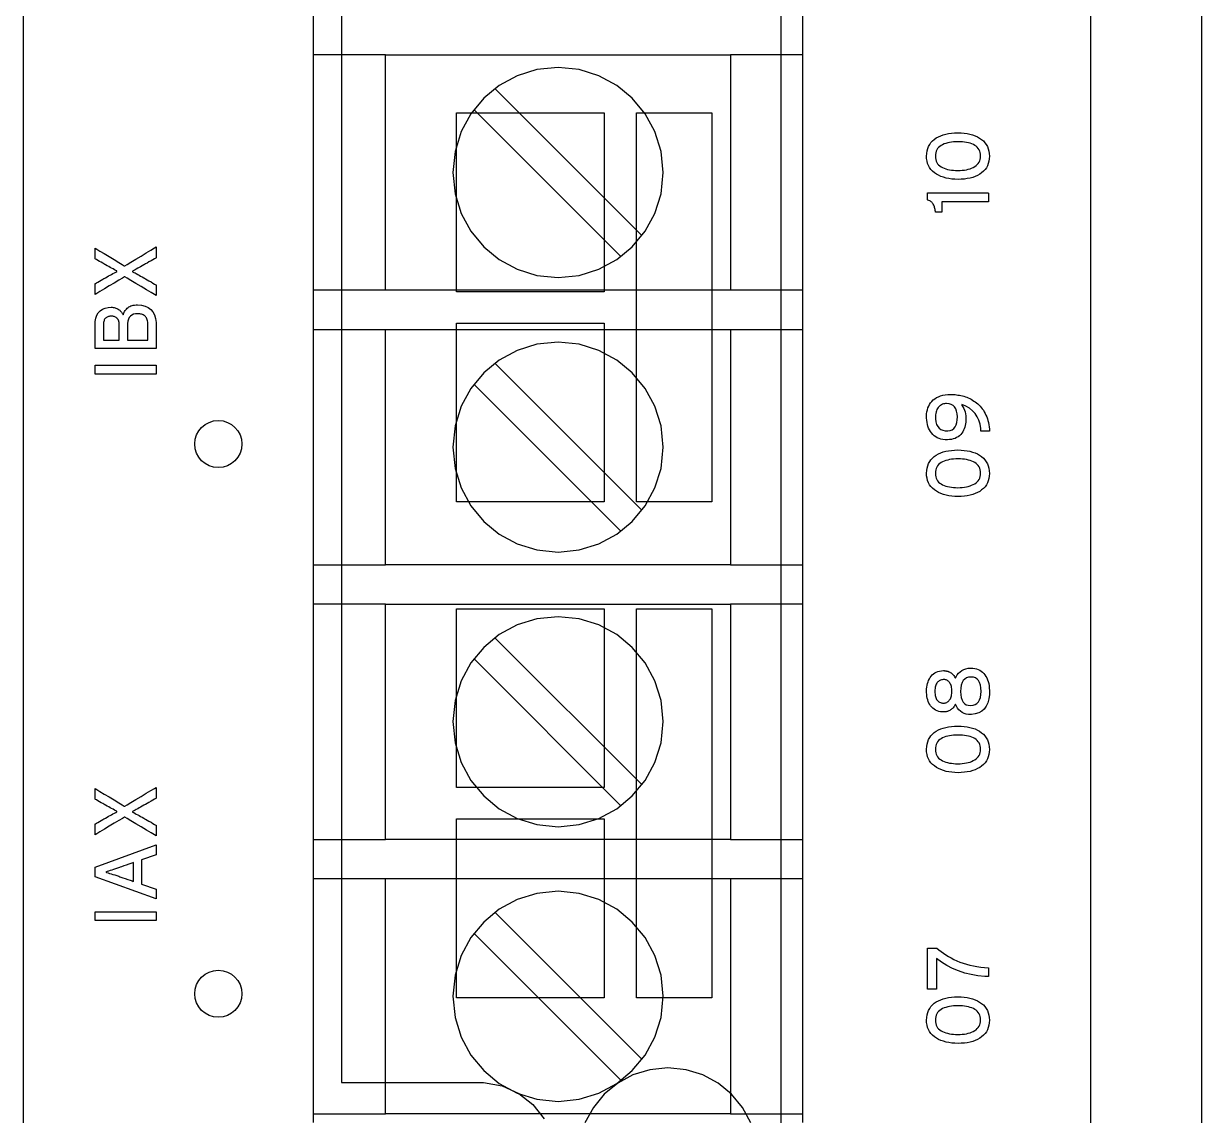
# Model space of a CAD drawing. Extents: x 1 to 47.7, y 0.2 to 33.3.
# Drawn here: x 34.861 to 36.737, y 6.066 to 7.805 of the extents above; entities that cross this region are included whole.
import ezdxf

# ---------------------------------------------------------------- set-up
doc = ezdxf.new("R2010")
doc.units = 0
doc.header["$MEASUREMENT"] = 0
for name, color, linetype in [('1_1__SCREW_TERMINAL_BLOCK_', 7, 'CONTINUOUS'), ('1_2__CONNECTORIZED_RELAY__', 7, 'CONTINUOUS'), ('4_0_____DWG', 7, 'CONTINUOUS')]:
    doc.layers.add(name, color=color, linetype=linetype)

msp = doc.modelspace()

# ---------------------------------------------------------------- linework, layer by layer
at = {"layer": '1_1__SCREW_TERMINAL_BLOCK_'}
for points in [[(35.3221, 7.8866), (35.3221, 7.6616), (35.3221, 7.1921), (35.3221, 6.9605), (35.3221, 6.7398), (35.3221, 6.6356), (35.3221, 6.5364), (35.3221, 6.4432), (35.3221, 6.3568), (35.3221, 6.2779), (35.3221, 6.2074), (35.3221, 6.1462), (35.3221, 6.0949), (35.3221, 6.0544)], [(36.1021, 6.0544), (36.1021, 6.0949), (36.1021, 6.1462), (36.1021, 6.2074), (36.1021, 6.2779), (36.1021, 6.3568), (36.1021, 6.4432), (36.1021, 6.5364), (36.1021, 6.6356), (36.1021, 6.7398), (36.1021, 6.9605), (36.1021, 7.1921), (36.1021, 7.6616), (36.1021, 7.8866)], [(35.4372, 7.7556), (35.3221, 7.7556)], [(35.987, 7.7556), (35.987, 7.3806), (35.4372, 7.3806), (35.4372, 7.7556), (35.987, 7.7556)], [(36.1021, 7.7556), (35.987, 7.7556)], [(35.6115, 7.7018), (35.8458, 7.4676)], [(35.8123, 7.4341), (35.5781, 7.6684)], [(35.4372, 7.3806), (35.3221, 7.3806)], [(36.1021, 7.3806), (35.987, 7.3806)], [(35.3221, 7.318), (35.4372, 7.318)], [(35.987, 7.318), (35.987, 6.943), (35.4372, 6.943), (35.4372, 7.318), (35.987, 7.318)], [(35.987, 7.318), (36.1021, 7.318)], [(35.6115, 7.2643), (35.8458, 7.03)], [(35.8123, 6.9966), (35.5781, 7.2309)], [(35.3221, 6.943), (35.4372, 6.943)], [(35.987, 6.943), (36.1021, 6.943)], [(35.4372, 6.8805), (35.3221, 6.8805)], [(35.987, 6.8805), (35.987, 6.5055), (35.4372, 6.5055), (35.4372, 6.8805), (35.987, 6.8805)], [(36.1021, 6.8805), (35.987, 6.8805)], [(35.6115, 6.8268), (35.8458, 6.5927)], [(35.8123, 6.5592), (35.5781, 6.7935)], [(35.3221, 6.5055), (35.4372, 6.5055)], [(35.987, 6.5055), (36.1021, 6.5055)], [(35.3221, 6.443), (35.4372, 6.443)], [(35.987, 6.443), (35.987, 6.068), (35.4372, 6.068), (35.4372, 6.443), (35.987, 6.443)], [(35.987, 6.443), (36.1021, 6.443)], [(35.6115, 6.3894), (35.8458, 6.1551)], [(35.8123, 6.1217), (35.5781, 6.356)], [(35.3221, 6.068), (35.4372, 6.068)], [(35.987, 6.068), (36.1021, 6.068)]]:
    msp.add_lwpolyline(points, dxfattribs=at)
for points in [[(35.7121, 7.7354), (35.6784, 7.732), (35.647, 7.7222), (35.6185, 7.7068), (35.5937, 7.6864), (35.5733, 7.6616), (35.5578, 7.6332), (35.5481, 7.6017), (35.5447, 7.568), (35.5481, 7.5343), (35.5578, 7.5029), (35.5733, 7.4745), (35.5937, 7.4497), (35.6185, 7.4293), (35.647, 7.4139), (35.6784, 7.4041), (35.7121, 7.4007), (35.7458, 7.4041), (35.7772, 7.4139), (35.8056, 7.4293), (35.8304, 7.4497), (35.8509, 7.4745), (35.8663, 7.5029), (35.8761, 7.5343), (35.8795, 7.568), (35.8761, 7.6017), (35.8663, 7.6332), (35.8509, 7.6616), (35.8304, 7.6864), (35.8056, 7.7068), (35.7772, 7.7222), (35.7458, 7.732)], [(35.7121, 7.2979), (35.6784, 7.2945), (35.647, 7.2847), (35.6185, 7.2693), (35.5937, 7.2488), (35.5733, 7.2241), (35.5578, 7.1956), (35.5481, 7.1642), (35.5447, 7.1304), (35.5481, 7.0967), (35.5578, 7.0654), (35.5733, 7.0369), (35.5937, 7.0122), (35.6185, 6.9918), (35.647, 6.9763), (35.6784, 6.9666), (35.7121, 6.9632), (35.7458, 6.9666), (35.7772, 6.9763), (35.8056, 6.9918), (35.8304, 7.0122), (35.8509, 7.0369), (35.8663, 7.0654), (35.8761, 7.0967), (35.8795, 7.1304), (35.8761, 7.1642), (35.8663, 7.1956), (35.8509, 7.2241), (35.8304, 7.2488), (35.8056, 7.2693), (35.7772, 7.2847), (35.7458, 7.2945)], [(35.7121, 6.8603), (35.6784, 6.8569), (35.647, 6.8472), (35.6185, 6.8318), (35.5937, 6.8113), (35.5733, 6.7866), (35.5578, 6.7582), (35.5481, 6.7268), (35.5447, 6.6931), (35.5481, 6.6593), (35.5578, 6.6279), (35.5733, 6.5995), (35.5937, 6.5747), (35.6185, 6.5542), (35.647, 6.5388), (35.6784, 6.5291), (35.7121, 6.5257), (35.7458, 6.5291), (35.7772, 6.5388), (35.8056, 6.5542), (35.8304, 6.5747), (35.8509, 6.5995), (35.8663, 6.6279), (35.8761, 6.6593), (35.8795, 6.6931), (35.8761, 6.7268), (35.8663, 6.7582), (35.8509, 6.7866), (35.8304, 6.8113), (35.8056, 6.8318), (35.7772, 6.8472), (35.7458, 6.8569)], [(35.7121, 6.4228), (35.6784, 6.4194), (35.647, 6.4097), (35.6185, 6.3942), (35.5937, 6.3738), (35.5733, 6.3491), (35.5578, 6.3206), (35.5481, 6.2893), (35.5447, 6.2556), (35.5481, 6.2218), (35.5578, 6.1904), (35.5733, 6.1619), (35.5937, 6.1372), (35.6185, 6.1167), (35.647, 6.1013), (35.6784, 6.0915), (35.7121, 6.0881), (35.7458, 6.0915), (35.7772, 6.1013), (35.8056, 6.1167), (35.8304, 6.1372), (35.8509, 6.1619), (35.8663, 6.1904), (35.8761, 6.2218), (35.8795, 6.2556), (35.8761, 6.2893), (35.8663, 6.3206), (35.8509, 6.3491), (35.8304, 6.3738), (35.8056, 6.3942), (35.7772, 6.4097), (35.7458, 6.4194)]]:
    msp.add_lwpolyline(points, close=True, dxfattribs=at)
at = {"layer": '1_2__CONNECTORIZED_RELAY__'}
for points in [[(36.0673, 6.0432), (36.0673, 6.0675), (36.0673, 6.0966), (36.0673, 6.1302), (36.0673, 6.1681), (36.0673, 6.2102), (36.0673, 6.256), (36.0673, 6.3583), (36.0673, 6.4733), (36.0673, 6.5989), (36.0673, 6.7335), (36.0673, 6.8751), (36.0673, 7.172), (36.0673, 7.4748), (36.0673, 7.6238), (36.0673, 7.7687), (36.0673, 7.9077)], [(35.3672, 7.8312), (35.3672, 7.5344), (35.3672, 7.2315), (35.3672, 7.0825), (35.3672, 6.9376), (35.3672, 6.7986), (35.3672, 6.6674), (35.3672, 6.5458), (35.3672, 6.4357), (35.3672, 6.3389), (35.3672, 6.2961), (35.3672, 6.2573), (35.3672, 6.2228), (35.3672, 6.1928), (35.3672, 6.1675), (35.3672, 6.1472), (35.3672, 6.132), (35.3672, 6.1223), (35.3672, 6.1182), (35.3674, 6.1181), (35.3726, 6.1181), (35.3844, 6.1181), (35.4015, 6.1181), (35.4466, 6.1181), (35.4976, 6.1181), (35.5446, 6.1181), (35.5635, 6.1181), (35.5776, 6.1181), (35.5932, 6.1179), (35.6228, 6.1127), (35.6494, 6.1008), (35.6721, 6.083), (35.6898, 6.0604)], [(35.7855, 7.6631), (35.7855, 7.3781), (35.5505, 7.3781), (35.5505, 7.6631), (35.7855, 7.6631)], [(35.9572, 7.6631), (35.9572, 7.0431), (35.8372, 7.0431), (35.8372, 7.6631), (35.9572, 7.6631)], [(35.7855, 7.3281), (35.7855, 7.0431), (35.5505, 7.0431), (35.5505, 7.3281), (35.7855, 7.3281)], [(35.7855, 6.8731), (35.7855, 6.5881), (35.5505, 6.5881), (35.5505, 6.8731), (35.7855, 6.8731)], [(35.9572, 6.8731), (35.9572, 6.2531), (35.8372, 6.2531), (35.8372, 6.8731), (35.9572, 6.8731)], [(35.7855, 6.5381), (35.7855, 6.2531), (35.5505, 6.2531), (35.5505, 6.5381), (35.7855, 6.5381)], [(36.0191, 6.0539), (36.0059, 6.0782), (35.9885, 6.0994), (35.9672, 6.1169), (35.9429, 6.1301), (35.916, 6.1384), (35.8871, 6.1414), (35.8583, 6.1384), (35.8314, 6.1301), (35.8071, 6.1169), (35.7858, 6.0994), (35.7683, 6.0782), (35.755, 6.0539)]]:
    msp.add_lwpolyline(points, dxfattribs=at)
at = {"layer": '4_0_____DWG'}
for points in [[(34.8606, 4.6406), (34.8606, 4.7696), (34.8606, 4.9013), (34.8606, 5.0356), (34.8606, 5.1725), (34.8606, 5.3118), (34.8606, 5.4534), (34.8606, 5.5972), (34.8606, 5.7432), (34.8606, 5.8912), (34.8606, 6.041), (34.8606, 6.1927), (34.8606, 6.3461), (34.8606, 6.5011), (34.8606, 6.6576), (34.8606, 6.8155), (34.8606, 6.9747), (34.8606, 7.1351), (34.8606, 7.2965), (34.8606, 7.459), (34.8606, 7.6223), (34.8606, 7.9512)], [(36.5605, 7.9512), (36.5605, 7.6223), (36.5605, 7.459), (36.5605, 7.2965), (36.5605, 7.1351), (36.5605, 6.9747), (36.5605, 6.8155), (36.5605, 6.6576), (36.5605, 6.5011), (36.5605, 6.3461), (36.5605, 6.1927), (36.5605, 6.041), (36.5605, 5.8912), (36.5605, 5.7432), (36.5605, 5.5972), (36.5605, 5.4534), (36.5605, 5.3118), (36.5605, 5.1725), (36.5605, 5.0356), (36.5605, 4.9013), (36.5605, 4.7696), (36.5605, 4.6406)], [(36.7371, 7.9361), (36.7371, 7.7476), (36.7371, 7.5606), (36.7371, 7.3753), (36.7371, 7.1918), (36.7371, 7.0101), (36.7371, 6.8304), (36.7371, 6.6527), (36.7371, 6.5647), (36.7371, 6.4772), (36.7371, 6.3903), (36.7371, 6.3039), (36.7371, 6.2182), (36.7371, 6.133), (36.7371, 6.0485)], [(35.0718, 7.247), (34.9746, 7.247), (34.9746, 7.2611), (35.0718, 7.2611), (35.0718, 7.247)], [(35.0718, 6.4811), (35.0487, 6.473), (35.0487, 6.4341), (35.0718, 6.426), (35.0718, 6.4109), (34.9746, 6.4459), (34.9746, 6.4613), (35.0718, 6.4967), (35.0718, 6.4811)], [(35.0718, 6.376), (34.9746, 6.376), (34.9746, 6.3901), (35.0718, 6.3901), (35.0718, 6.376)]]:
    msp.add_lwpolyline(points, dxfattribs=at)
for points in [[(36.3491, 7.6313), (36.3542, 7.6312), (36.3591, 7.6308), (36.3638, 7.6302), (36.3682, 7.6293), (36.3724, 7.6281), (36.3764, 7.6267), (36.3801, 7.625), (36.3836, 7.623), (36.3868, 7.6208), (36.3897, 7.6183), (36.3922, 7.6156), (36.3943, 7.6126), (36.3961, 7.6094), (36.3975, 7.606), (36.3985, 7.6023), (36.3991, 7.5983), (36.3994, 7.5941), (36.3991, 7.5899), (36.3985, 7.586), (36.3975, 7.5823), (36.3961, 7.5789), (36.3944, 7.5757), (36.3923, 7.5728), (36.3898, 7.5701), (36.3869, 7.5676), (36.3838, 7.5654), (36.3803, 7.5635), (36.3767, 7.5618), (36.3727, 7.5603), (36.3686, 7.5592), (36.3641, 7.5583), (36.3595, 7.5576), (36.3545, 7.5572), (36.3494, 7.5571), (36.3442, 7.5572), (36.3393, 7.5576), (36.3346, 7.5583), (36.3302, 7.5592), (36.326, 7.5604), (36.322, 7.5618), (36.3183, 7.5636), (36.3148, 7.5655), (36.3116, 7.5678), (36.3087, 7.5703), (36.3062, 7.573), (36.304, 7.5759), (36.3023, 7.5791), (36.3009, 7.5826), (36.2999, 7.5863), (36.2993, 7.5902), (36.2991, 7.5943), (36.2994, 7.5985), (36.3, 7.6025), (36.301, 7.6062), (36.3023, 7.6097), (36.3041, 7.6129), (36.3062, 7.6158), (36.3086, 7.6185), (36.3115, 7.6209), (36.3146, 7.6231), (36.3181, 7.6251), (36.3218, 7.6267), (36.3257, 7.6281), (36.3299, 7.6293), (36.3343, 7.6302), (36.339, 7.6308), (36.3439, 7.6312)], [(36.3494, 7.6171), (36.3457, 7.617), (36.3423, 7.6168), (36.339, 7.6165), (36.3358, 7.6159), (36.3328, 7.6153), (36.3299, 7.6145), (36.3272, 7.6135), (36.3247, 7.6124), (36.3223, 7.6112), (36.3202, 7.6097), (36.3184, 7.6081), (36.3168, 7.6062), (36.3156, 7.6042), (36.3146, 7.6019), (36.3138, 7.5995), (36.3134, 7.5969), (36.3132, 7.5941), (36.3134, 7.5913), (36.3138, 7.5887), (36.3145, 7.5863), (36.3155, 7.5841), (36.3168, 7.5821), (36.3183, 7.5803), (36.3201, 7.5787), (36.3222, 7.5772), (36.3245, 7.576), (36.327, 7.5749), (36.3297, 7.5739), (36.3325, 7.5731), (36.3355, 7.5724), (36.3387, 7.5719), (36.342, 7.5716), (36.3455, 7.5714), (36.3491, 7.5713), (36.3527, 7.5714), (36.3561, 7.5716), (36.3594, 7.572), (36.3626, 7.5725), (36.3655, 7.5732), (36.3684, 7.5741), (36.371, 7.5751), (36.3735, 7.5762), (36.3759, 7.5775), (36.3781, 7.579), (36.38, 7.5806), (36.3816, 7.5824), (36.3829, 7.5844), (36.3839, 7.5866), (36.3847, 7.589), (36.3851, 7.5916), (36.3853, 7.5943), (36.3851, 7.5972), (36.3847, 7.5998), (36.3839, 7.6022), (36.3829, 7.6044), (36.3816, 7.6064), (36.38, 7.6083), (36.3782, 7.6099), (36.376, 7.6113), (36.3737, 7.6126), (36.3712, 7.6136), (36.3686, 7.6146), (36.3658, 7.6153), (36.3628, 7.616), (36.3597, 7.6165), (36.3564, 7.6168), (36.353, 7.617)], [(36.3979, 7.5215), (36.395, 7.5215), (36.3874, 7.5215), (36.3766, 7.5215), (36.3639, 7.5215), (36.3508, 7.5215), (36.3389, 7.5215), (36.3295, 7.5215), (36.3241, 7.5215), (36.3233, 7.5213), (36.3233, 7.5201), (36.3233, 7.518), (36.3233, 7.5153), (36.3233, 7.5124), (36.3233, 7.5096), (36.3233, 7.5071), (36.3233, 7.5054), (36.3233, 7.5048), (36.3229, 7.5048), (36.3219, 7.5048), (36.3205, 7.5048), (36.3187, 7.5048), (36.317, 7.5048), (36.3154, 7.5048), (36.3141, 7.5048), (36.3134, 7.5048), (36.3132, 7.5057), (36.313, 7.5073), (36.3128, 7.509), (36.3124, 7.5105), (36.312, 7.5121), (36.3116, 7.5135), (36.3111, 7.5149), (36.3105, 7.5163), (36.3098, 7.5175), (36.3091, 7.5187), (36.3083, 7.5198), (36.3074, 7.5208), (36.3064, 7.5216), (36.3053, 7.5224), (36.3041, 7.523), (36.3028, 7.5236), (36.3014, 7.524), (36.3007, 7.5243), (36.3007, 7.5251), (36.3007, 7.5266), (36.3007, 7.5284), (36.3007, 7.5304), (36.3007, 7.5323), (36.3007, 7.534), (36.3007, 7.5352), (36.3007, 7.5356), (36.3044, 7.5356), (36.3143, 7.5356), (36.3284, 7.5356), (36.345, 7.5356), (36.362, 7.5356), (36.3776, 7.5356), (36.3898, 7.5356), (36.3969, 7.5356), (36.3979, 7.5354), (36.3979, 7.5344), (36.3979, 7.5326), (36.3979, 7.5304), (36.3979, 7.5279), (36.3979, 7.5255), (36.3979, 7.5235), (36.3979, 7.522)], [(35.0718, 7.4321), (35.0711, 7.4317), (35.0693, 7.4306), (35.0667, 7.4291), (35.0636, 7.4273), (35.0603, 7.4255), (35.0573, 7.4237), (35.0549, 7.4223), (35.0533, 7.4214), (35.0522, 7.4208), (35.0496, 7.4193), (35.0471, 7.4179), (35.0447, 7.4166), (35.0424, 7.4154), (35.0402, 7.4142), (35.0381, 7.413), (35.0361, 7.4119), (35.0342, 7.4109), (35.0342, 7.41), (35.0361, 7.409), (35.0381, 7.408), (35.0402, 7.4069), (35.0424, 7.4057), (35.0447, 7.4044), (35.0471, 7.4031), (35.0496, 7.4016), (35.0522, 7.4001), (35.0533, 7.3995), (35.0549, 7.3986), (35.0573, 7.3972), (35.0603, 7.3955), (35.0636, 7.3937), (35.0667, 7.3919), (35.0693, 7.3904), (35.0711, 7.3893), (35.0718, 7.389), (35.0718, 7.3883), (35.0718, 7.3867), (35.0718, 7.3843), (35.0718, 7.3815), (35.0718, 7.3786), (35.0718, 7.3759), (35.0718, 7.3736), (35.0718, 7.3722), (35.0717, 7.3719), (35.069, 7.3735), (35.0636, 7.3768), (35.0562, 7.3812), (35.0478, 7.3863), (35.0393, 7.3914), (35.0316, 7.396), (35.0256, 7.3996), (35.0221, 7.4017), (35.0212, 7.4017), (35.018, 7.3998), (35.0123, 7.3964), (35.0051, 7.392), (34.9971, 7.3873), (34.9893, 7.3826), (34.9823, 7.3784), (34.9772, 7.3753), (34.9747, 7.3738), (34.9746, 7.3741), (34.9746, 7.3756), (34.9746, 7.3778), (34.9746, 7.3806), (34.9746, 7.3836), (34.9746, 7.3864), (34.9746, 7.3888), (34.9746, 7.3905), (34.9746, 7.3911), (34.9752, 7.3914), (34.9767, 7.3923), (34.9789, 7.3935), (34.9814, 7.395), (34.9841, 7.3965), (34.9866, 7.3979), (34.9887, 7.3991), (34.99, 7.3998), (34.991, 7.4004), (34.9935, 7.4018), (34.9961, 7.4032), (34.9985, 7.4046), (35.0008, 7.4058), (35.003, 7.407), (35.0052, 7.4082), (35.0073, 7.4092), (35.0092, 7.4102), (35.0093, 7.4112), (35.0073, 7.4122), (35.0053, 7.4132), (35.0032, 7.4144), (35.0009, 7.4156), (34.9986, 7.4168), (34.9962, 7.4182), (34.9936, 7.4196), (34.991, 7.4211), (34.99, 7.4216), (34.9887, 7.4224), (34.9866, 7.4236), (34.9841, 7.425), (34.9814, 7.4265), (34.9789, 7.428), (34.9767, 7.4293), (34.9752, 7.4301), (34.9746, 7.4305), (34.9746, 7.4311), (34.9746, 7.4327), (34.9746, 7.4351), (34.9746, 7.4379), (34.9746, 7.4408), (34.9746, 7.4435), (34.9746, 7.4458), (34.9746, 7.4472), (34.9747, 7.4475), (34.9772, 7.446), (34.9823, 7.4429), (34.9892, 7.4388), (34.9971, 7.434), (35.005, 7.4293), (35.0122, 7.4249), (35.0179, 7.4215), (35.0211, 7.4196), (35.022, 7.4196), (35.0255, 7.4217), (35.0315, 7.4253), (35.0392, 7.4299), (35.0477, 7.435), (35.0561, 7.4401), (35.0635, 7.4445), (35.069, 7.4478), (35.0717, 7.4494), (35.0718, 7.4491), (35.0718, 7.4476), (35.0718, 7.4454), (35.0718, 7.4426), (35.0718, 7.4397), (35.0718, 7.4368), (35.0718, 7.4344), (35.0718, 7.4327)], [(35.042, 7.3572), (35.0485, 7.3567), (35.0543, 7.3553), (35.0592, 7.3531), (35.0633, 7.35), (35.0666, 7.346), (35.0691, 7.3412), (35.0708, 7.3356), (35.0717, 7.329), (35.0718, 7.3247), (35.0718, 7.3222), (35.0718, 7.3176), (35.0718, 7.3117), (35.0718, 7.3052), (35.0718, 7.2989), (35.0718, 7.2933), (35.0718, 7.2894), (35.0718, 7.2877), (35.0689, 7.2876), (35.0597, 7.2876), (35.046, 7.2876), (35.0298, 7.2876), (35.0129, 7.2876), (34.997, 7.2876), (34.9842, 7.2876), (34.9763, 7.2876), (34.9746, 7.2878), (34.9746, 7.2902), (34.9746, 7.2947), (34.9746, 7.3007), (34.9746, 7.3074), (34.9746, 7.314), (34.9746, 7.3199), (34.9746, 7.3242), (34.9746, 7.3263), (34.9748, 7.3309), (34.9757, 7.3362), (34.9773, 7.3407), (34.9796, 7.3446), (34.9825, 7.3478), (34.9862, 7.3502), (34.9905, 7.352), (34.9955, 7.353), (35.0002, 7.3534), (35.0019, 7.3533), (35.0035, 7.3531), (35.005, 7.3529), (35.0064, 7.3525), (35.0078, 7.3521), (35.0091, 7.3516), (35.0104, 7.351), (35.0115, 7.3503), (35.0127, 7.3495), (35.0137, 7.3486), (35.0147, 7.3478), (35.0156, 7.3468), (35.0165, 7.3458), (35.0173, 7.3447), (35.0181, 7.3436), (35.0188, 7.3424), (35.0194, 7.3415), (35.0197, 7.3429), (35.0202, 7.3442), (35.0209, 7.3456), (35.0216, 7.3468), (35.0224, 7.3481), (35.0234, 7.3493), (35.0245, 7.3505), (35.0257, 7.3517), (35.027, 7.3529), (35.0284, 7.3539), (35.03, 7.3547), (35.0317, 7.3555), (35.0335, 7.3561), (35.0354, 7.3566), (35.0375, 7.3569), (35.0397, 7.3571)], [(35.0007, 7.3392), (34.9994, 7.3392), (34.9982, 7.3391), (34.997, 7.3389), (34.9959, 7.3386), (34.9948, 7.3383), (34.9938, 7.3378), (34.9928, 7.3373), (34.9919, 7.3367), (34.9911, 7.336), (34.9904, 7.3352), (34.9897, 7.3342), (34.9892, 7.3331), (34.9888, 7.332), (34.9884, 7.3307), (34.9881, 7.3293), (34.988, 7.3278), (34.9879, 7.3262), (34.9879, 7.3252), (34.9879, 7.3227), (34.9879, 7.319), (34.9879, 7.3147), (34.9879, 7.3103), (34.9879, 7.3062), (34.9879, 7.303), (34.9879, 7.3012), (34.9882, 7.3009), (34.99, 7.3009), (34.9932, 7.3009), (34.9972, 7.3009), (35.0016, 7.3009), (35.0059, 7.3009), (35.0095, 7.3009), (35.0121, 7.3009), (35.0131, 7.3009), (35.0131, 7.3019), (35.0131, 7.3045), (35.0131, 7.3082), (35.0131, 7.3125), (35.0131, 7.3169), (35.0131, 7.3209), (35.0131, 7.3241), (35.0131, 7.3259), (35.0131, 7.3266), (35.013, 7.3274), (35.013, 7.3282), (35.0129, 7.329), (35.0127, 7.3297), (35.0126, 7.3304), (35.0124, 7.331), (35.0122, 7.3316), (35.0119, 7.3322), (35.0116, 7.3328), (35.0114, 7.3333), (35.0111, 7.3338), (35.0108, 7.3343), (35.0104, 7.3348), (35.0101, 7.3353), (35.0097, 7.3357), (35.0093, 7.3361), (35.0087, 7.3366), (35.0079, 7.3373), (35.007, 7.3378), (35.006, 7.3382), (35.005, 7.3386), (35.004, 7.3389), (35.0029, 7.3391), (35.0018, 7.3392)], [(35.0424, 7.3431), (35.0388, 7.3428), (35.0357, 7.3421), (35.033, 7.3408), (35.0307, 7.3392), (35.0289, 7.337), (35.0276, 7.3344), (35.0267, 7.3313), (35.0263, 7.3277), (35.0262, 7.326), (35.0262, 7.3238), (35.0262, 7.3203), (35.0262, 7.316), (35.0262, 7.3114), (35.0262, 7.3071), (35.0262, 7.3036), (35.0262, 7.3014), (35.0264, 7.3009), (35.0284, 7.3009), (35.0324, 7.3009), (35.0376, 7.3009), (35.0433, 7.3009), (35.049, 7.3009), (35.0538, 7.3009), (35.0572, 7.3009), (35.0585, 7.3009), (35.0585, 7.3019), (35.0585, 7.3046), (35.0585, 7.3084), (35.0585, 7.3127), (35.0585, 7.3172), (35.0585, 7.3213), (35.0585, 7.3243), (35.0585, 7.3259), (35.0585, 7.3275), (35.0583, 7.3296), (35.058, 7.3315), (35.0576, 7.3333), (35.0571, 7.3349), (35.0564, 7.3363), (35.0556, 7.3376), (35.0547, 7.3387), (35.0536, 7.3397), (35.0525, 7.3405), (35.0513, 7.3412), (35.05, 7.3418), (35.0487, 7.3423), (35.0472, 7.3426), (35.0457, 7.3429), (35.0441, 7.3431)], [(36.3379, 7.2144), (36.3401, 7.2144), (36.3423, 7.2143), (36.3446, 7.2141), (36.3469, 7.2138), (36.3492, 7.2135), (36.3515, 7.2131), (36.3539, 7.2126), (36.3562, 7.2121), (36.3586, 7.2115), (36.361, 7.2107), (36.3633, 7.2099), (36.3656, 7.2089), (36.3679, 7.2078), (36.3702, 7.2067), (36.3724, 7.2054), (36.3746, 7.204), (36.3768, 7.2026), (36.3789, 7.201), (36.3809, 7.1994), (36.3828, 7.1976), (36.3846, 7.1957), (36.3864, 7.1937), (36.388, 7.1915), (36.3896, 7.1892), (36.3911, 7.1868), (36.3925, 7.1843), (36.3938, 7.1816), (36.395, 7.1788), (36.396, 7.1758), (36.3969, 7.1727), (36.3977, 7.1695), (36.3983, 7.1661), (36.3988, 7.1626), (36.3992, 7.1589), (36.3994, 7.156), (36.3987, 7.156), (36.3972, 7.156), (36.3951, 7.156), (36.3928, 7.156), (36.3905, 7.156), (36.3884, 7.156), (36.3867, 7.156), (36.3858, 7.156), (36.3854, 7.16), (36.3844, 7.167), (36.3825, 7.1733), (36.3799, 7.179), (36.3765, 7.1841), (36.3723, 7.1885), (36.3674, 7.1924), (36.3616, 7.1956), (36.3552, 7.1982), (36.3556, 7.1967), (36.3571, 7.1945), (36.3584, 7.192), (36.3596, 7.1894), (36.3604, 7.1865), (36.3611, 7.1835), (36.3616, 7.1802), (36.3619, 7.1768), (36.3619, 7.1733), (36.3618, 7.1704), (36.3614, 7.1676), (36.3609, 7.1648), (36.3602, 7.1622), (36.3593, 7.1597), (36.3581, 7.1573), (36.3568, 7.1549), (36.3553, 7.1527), (36.3536, 7.1506), (36.3516, 7.1487), (36.3495, 7.1471), (36.3471, 7.1456), (36.3446, 7.1445), (36.3418, 7.1435), (36.3388, 7.1428), (36.3357, 7.1424), (36.3323, 7.1422), (36.3287, 7.1423), (36.3253, 7.1427), (36.322, 7.1433), (36.319, 7.1443), (36.3162, 7.1455), (36.3137, 7.147), (36.3113, 7.1487), (36.3091, 7.1508), (36.3072, 7.1531), (36.3054, 7.1556), (36.3039, 7.1582), (36.3025, 7.1609), (36.3014, 7.1638), (36.3005, 7.1668), (36.2999, 7.17), (36.2994, 7.1733), (36.2992, 7.1768), (36.2991, 7.1804), (36.2993, 7.1838), (36.2998, 7.187), (36.3005, 7.1901), (36.3014, 7.1931), (36.3026, 7.1959), (36.304, 7.1986), (36.3056, 7.2011), (36.3075, 7.2034), (36.3097, 7.2057), (36.3121, 7.2077), (36.3149, 7.2094), (36.318, 7.2109), (36.3214, 7.2121), (36.325, 7.2131), (36.329, 7.2138), (36.3333, 7.2142)], [(36.3311, 7.2), (36.3293, 7.1999), (36.3276, 7.1997), (36.3259, 7.1993), (36.3244, 7.1987), (36.3229, 7.198), (36.3214, 7.1971), (36.3201, 7.1961), (36.3188, 7.1949), (36.3176, 7.1935), (36.3165, 7.192), (36.3156, 7.1903), (36.3148, 7.1885), (36.3142, 7.1865), (36.3137, 7.1843), (36.3134, 7.182), (36.3132, 7.1795), (36.3134, 7.1754), (36.314, 7.1707), (36.3152, 7.1668), (36.3169, 7.1634), (36.3191, 7.1607), (36.3218, 7.1587), (36.325, 7.1573), (36.3287, 7.1565), (36.3328, 7.1565), (36.3365, 7.1571), (36.3398, 7.1583), (36.3425, 7.1602), (36.3446, 7.1627), (36.3463, 7.1658), (36.3474, 7.1695), (36.3481, 7.1739), (36.3482, 7.1789), (36.3478, 7.1837), (36.347, 7.188), (36.3456, 7.1916), (36.3437, 7.1945), (36.3413, 7.1969), (36.3384, 7.1986), (36.335, 7.1996)], [(35.1708, 7.173), (35.1784, 7.1722), (35.1854, 7.17), (35.1918, 7.1666), (35.1973, 7.162), (35.2019, 7.1564), (35.2054, 7.1501), (35.2076, 7.143), (35.2083, 7.1355), (35.2076, 7.1279), (35.2054, 7.1209), (35.2019, 7.1145), (35.1973, 7.1089), (35.1918, 7.1044), (35.1854, 7.1009), (35.1784, 7.0987), (35.1708, 7.098), (35.1633, 7.0987), (35.1562, 7.1009), (35.1499, 7.1044), (35.1443, 7.1089), (35.1397, 7.1145), (35.1363, 7.1209), (35.1341, 7.1279), (35.1333, 7.1355), (35.1341, 7.143), (35.1363, 7.1501), (35.1397, 7.1564), (35.1443, 7.162), (35.1499, 7.1666), (35.1562, 7.17), (35.1633, 7.1722)], [(36.3491, 7.126), (36.3542, 7.1258), (36.3591, 7.1254), (36.3638, 7.1248), (36.3682, 7.1239), (36.3724, 7.1227), (36.3764, 7.1213), (36.3801, 7.1196), (36.3836, 7.1176), (36.3868, 7.1154), (36.3897, 7.1129), (36.3922, 7.1102), (36.3943, 7.1073), (36.3961, 7.104), (36.3975, 7.1006), (36.3985, 7.0969), (36.3991, 7.0929), (36.3994, 7.0887), (36.3991, 7.0845), (36.3985, 7.0806), (36.3975, 7.077), (36.3961, 7.0735), (36.3944, 7.0703), (36.3923, 7.0674), (36.3898, 7.0647), (36.3869, 7.0622), (36.3838, 7.06), (36.3803, 7.0581), (36.3767, 7.0564), (36.3727, 7.055), (36.3686, 7.0538), (36.3641, 7.0529), (36.3595, 7.0522), (36.3545, 7.0518), (36.3494, 7.0517), (36.3442, 7.0518), (36.3393, 7.0522), (36.3346, 7.0529), (36.3302, 7.0538), (36.326, 7.055), (36.322, 7.0565), (36.3183, 7.0582), (36.3148, 7.0602), (36.3116, 7.0624), (36.3087, 7.0649), (36.3062, 7.0676), (36.304, 7.0706), (36.3023, 7.0738), (36.3009, 7.0772), (36.2999, 7.0809), (36.2993, 7.0848), (36.2991, 7.089), (36.2994, 7.0932), (36.3, 7.0971), (36.301, 7.1008), (36.3023, 7.1043), (36.3041, 7.1075), (36.3062, 7.1104), (36.3086, 7.1131), (36.3115, 7.1156), (36.3146, 7.1177), (36.3181, 7.1197), (36.3218, 7.1213), (36.3257, 7.1228), (36.3299, 7.1239), (36.3343, 7.1248), (36.339, 7.1254), (36.3439, 7.1258)], [(36.3494, 7.1117), (36.3457, 7.1116), (36.3423, 7.1114), (36.339, 7.1111), (36.3358, 7.1106), (36.3328, 7.1099), (36.3299, 7.1091), (36.3272, 7.1082), (36.3247, 7.1071), (36.3223, 7.1058), (36.3202, 7.1043), (36.3184, 7.1027), (36.3168, 7.1008), (36.3156, 7.0988), (36.3146, 7.0966), (36.3138, 7.0941), (36.3134, 7.0915), (36.3132, 7.0887), (36.3134, 7.0859), (36.3138, 7.0834), (36.3145, 7.081), (36.3155, 7.0788), (36.3168, 7.0768), (36.3183, 7.0749), (36.3201, 7.0733), (36.3222, 7.0719), (36.3245, 7.0706), (36.327, 7.0695), (36.3297, 7.0685), (36.3325, 7.0677), (36.3355, 7.067), (36.3387, 7.0665), (36.342, 7.0662), (36.3455, 7.066), (36.3491, 7.0659), (36.3527, 7.066), (36.3561, 7.0662), (36.3594, 7.0666), (36.3626, 7.0672), (36.3655, 7.0679), (36.3684, 7.0687), (36.371, 7.0697), (36.3735, 7.0708), (36.3759, 7.0721), (36.3781, 7.0736), (36.38, 7.0752), (36.3816, 7.077), (36.3829, 7.0791), (36.3839, 7.0813), (36.3847, 7.0836), (36.3851, 7.0862), (36.3853, 7.089), (36.3851, 7.0918), (36.3847, 7.0944), (36.3839, 7.0968), (36.3829, 7.099), (36.3816, 7.1011), (36.38, 7.1029), (36.3782, 7.1045), (36.376, 7.106), (36.3737, 7.1072), (36.3712, 7.1082), (36.3686, 7.1092), (36.3658, 7.1099), (36.3628, 7.1106), (36.3597, 7.1111), (36.3564, 7.1114), (36.353, 7.1117)], [(36.3695, 6.7784), (36.3728, 6.7782), (36.3758, 6.7778), (36.3787, 6.7771), (36.3813, 6.7762), (36.3838, 6.775), (36.3861, 6.7736), (36.3883, 6.7719), (36.3902, 6.7699), (36.392, 6.7677), (36.3936, 6.7653), (36.395, 6.7627), (36.3962, 6.7599), (36.3973, 6.7569), (36.3981, 6.7537), (36.3987, 6.7503), (36.3991, 6.7467), (36.3994, 6.7429), (36.3992, 6.7366), (36.3983, 6.7293), (36.3967, 6.723), (36.3942, 6.7176), (36.391, 6.7131), (36.387, 6.7096), (36.3823, 6.7069), (36.3768, 6.7053), (36.3705, 6.7045), (36.3661, 6.7046), (36.3625, 6.7052), (36.3591, 6.7063), (36.356, 6.7077), (36.3532, 6.7096), (36.3508, 6.712), (36.3486, 6.7148), (36.3467, 6.718), (36.3453, 6.7209), (36.3444, 6.7193), (36.3435, 6.7179), (36.3426, 6.7166), (36.3416, 6.7153), (36.3406, 6.7142), (36.3395, 6.7133), (36.3384, 6.7124), (36.3372, 6.7117), (36.336, 6.711), (36.3348, 6.7104), (36.3336, 6.7099), (36.3324, 6.7094), (36.3313, 6.7091), (36.3302, 6.7088), (36.329, 6.7086), (36.328, 6.7085), (36.3269, 6.7085), (36.3243, 6.7086), (36.3213, 6.7089), (36.3185, 6.7095), (36.3159, 6.7103), (36.3134, 6.7114), (36.3112, 6.7128), (36.3092, 6.7144), (36.3073, 6.7162), (36.3056, 6.7183), (36.3042, 6.7205), (36.303, 6.7228), (36.3019, 6.7252), (36.301, 6.7278), (36.3003, 6.7305), (36.2997, 6.7333), (36.2994, 6.7362), (36.2992, 6.7393), (36.2991, 6.7424), (36.2993, 6.7454), (36.2996, 6.7482), (36.3, 6.751), (36.3007, 6.7537), (36.3015, 6.7563), (36.3025, 6.7588), (36.3037, 6.7611), (36.305, 6.7634), (36.3065, 6.7656), (36.3082, 6.7676), (36.3101, 6.7693), (36.3123, 6.7708), (36.3146, 6.772), (36.3171, 6.773), (36.3198, 6.7737), (36.3227, 6.7742), (36.3259, 6.7744), (36.3267, 6.7744), (36.3272, 6.7744), (36.3277, 6.7743), (36.3283, 6.7743), (36.3288, 6.7742), (36.3293, 6.7741), (36.3299, 6.7741), (36.3304, 6.774), (36.331, 6.7738), (36.3316, 6.7737), (36.3322, 6.7735), (36.3329, 6.7733), (36.3335, 6.7731), (36.3341, 6.7729), (36.3347, 6.7726), (36.3354, 6.7723), (36.336, 6.772), (36.3369, 6.7715), (36.3382, 6.7707), (36.3393, 6.7699), (36.3405, 6.7689), (36.3415, 6.7677), (36.3425, 6.7665), (36.3435, 6.7652), (36.3444, 6.7637), (36.3452, 6.7622), (36.3464, 6.7643), (36.3481, 6.7675), (36.3501, 6.7703), (36.3525, 6.7727), (36.3552, 6.7747), (36.3583, 6.7762), (36.3617, 6.7774), (36.3655, 6.7781)], [(36.3267, 6.7601), (36.3254, 6.7601), (36.3241, 6.7599), (36.3228, 6.7596), (36.3216, 6.7592), (36.3204, 6.7587), (36.3193, 6.7581), (36.3182, 6.7573), (36.3172, 6.7564), (36.3162, 6.7554), (36.3154, 6.7542), (36.3146, 6.7529), (36.314, 6.7513), (36.3134, 6.7496), (36.313, 6.7478), (36.3127, 6.7458), (36.3125, 6.7436), (36.3124, 6.7413), (36.3125, 6.739), (36.3127, 6.7369), (36.313, 6.7349), (36.3134, 6.7331), (36.3139, 6.7314), (36.3145, 6.7299), (36.3152, 6.7286), (36.316, 6.7274), (36.3169, 6.7264), (36.3179, 6.7255), (36.3189, 6.7248), (36.32, 6.7241), (36.3211, 6.7236), (36.3223, 6.7232), (36.3235, 6.7229), (36.3248, 6.7227), (36.3262, 6.7227), (36.3276, 6.7228), (36.3289, 6.723), (36.3301, 6.7233), (36.3313, 6.7238), (36.3324, 6.7245), (36.3335, 6.7253), (36.3345, 6.7262), (36.3354, 6.7273), (36.3363, 6.7284), (36.3371, 6.7297), (36.3377, 6.7311), (36.3383, 6.7326), (36.3388, 6.7342), (36.3391, 6.7359), (36.3394, 6.7377), (36.3395, 6.7396), (36.3396, 6.7416), (36.3395, 6.7437), (36.3394, 6.7456), (36.3391, 6.7475), (36.3387, 6.7492), (36.3383, 6.7508), (36.3377, 6.7523), (36.337, 6.7536), (36.3362, 6.7549), (36.3353, 6.756), (36.3344, 6.7569), (36.3335, 6.7578), (36.3325, 6.7585), (36.3314, 6.7591), (36.3303, 6.7596), (36.3292, 6.7599), (36.328, 6.7601)], [(36.37, 6.7641), (36.3661, 6.7638), (36.3628, 6.7628), (36.3599, 6.761), (36.3576, 6.7585), (36.3558, 6.7553), (36.3544, 6.7513), (36.3536, 6.7467), (36.3533, 6.7413), (36.3536, 6.736), (36.3544, 6.7314), (36.3557, 6.7275), (36.3574, 6.7244), (36.3597, 6.7219), (36.3624, 6.7201), (36.3656, 6.7191), (36.3693, 6.7187), (36.3732, 6.7191), (36.3765, 6.7202), (36.3794, 6.722), (36.3818, 6.7245), (36.3836, 6.7277), (36.385, 6.7316), (36.3858, 6.7362), (36.3861, 6.7414), (36.3858, 6.7468), (36.385, 6.7514), (36.3837, 6.7553), (36.3819, 6.7585), (36.3796, 6.761), (36.3769, 6.7627), (36.3737, 6.7638)], [(36.3491, 6.6861), (36.3542, 6.686), (36.3591, 6.6856), (36.3638, 6.6849), (36.3682, 6.684), (36.3724, 6.6828), (36.3764, 6.6814), (36.3801, 6.6797), (36.3836, 6.6778), (36.3868, 6.6755), (36.3897, 6.6731), (36.3922, 6.6704), (36.3943, 6.6674), (36.3961, 6.6642), (36.3975, 6.6607), (36.3985, 6.657), (36.3991, 6.653), (36.3994, 6.6488), (36.3991, 6.6447), (36.3985, 6.6408), (36.3975, 6.6371), (36.3961, 6.6336), (36.3944, 6.6305), (36.3923, 6.6275), (36.3898, 6.6248), (36.3869, 6.6224), (36.3838, 6.6202), (36.3803, 6.6182), (36.3767, 6.6165), (36.3727, 6.6151), (36.3686, 6.6139), (36.3641, 6.613), (36.3595, 6.6124), (36.3545, 6.612), (36.3494, 6.6118), (36.3442, 6.612), (36.3393, 6.6124), (36.3346, 6.613), (36.3302, 6.6139), (36.326, 6.6151), (36.322, 6.6166), (36.3183, 6.6183), (36.3148, 6.6203), (36.3116, 6.6225), (36.3087, 6.625), (36.3062, 6.6277), (36.304, 6.6307), (36.3023, 6.6339), (36.3009, 6.6373), (36.2999, 6.641), (36.2993, 6.6449), (36.2991, 6.6491), (36.2994, 6.6533), (36.3, 6.6572), (36.301, 6.6609), (36.3023, 6.6644), (36.3041, 6.6676), (36.3062, 6.6705), (36.3086, 6.6732), (36.3115, 6.6757), (36.3146, 6.6779), (36.3181, 6.6798), (36.3218, 6.6815), (36.3257, 6.6829), (36.3299, 6.684), (36.3343, 6.6849), (36.339, 6.6856), (36.3439, 6.686)], [(36.3494, 6.6718), (36.3457, 6.6718), (36.3423, 6.6716), (36.339, 6.6712), (36.3358, 6.6707), (36.3328, 6.67), (36.3299, 6.6692), (36.3272, 6.6683), (36.3247, 6.6672), (36.3223, 6.6659), (36.3202, 6.6645), (36.3184, 6.6628), (36.3168, 6.661), (36.3156, 6.6589), (36.3146, 6.6567), (36.3138, 6.6543), (36.3134, 6.6516), (36.3132, 6.6488), (36.3134, 6.6461), (36.3138, 6.6435), (36.3145, 6.6411), (36.3155, 6.6389), (36.3168, 6.6369), (36.3183, 6.6351), (36.3201, 6.6334), (36.3222, 6.632), (36.3245, 6.6307), (36.327, 6.6296), (36.3297, 6.6286), (36.3325, 6.6278), (36.3355, 6.6272), (36.3387, 6.6267), (36.342, 6.6263), (36.3455, 6.6261), (36.3491, 6.6261), (36.3527, 6.6261), (36.3561, 6.6264), (36.3594, 6.6268), (36.3626, 6.6273), (36.3655, 6.628), (36.3684, 6.6288), (36.371, 6.6298), (36.3735, 6.631), (36.3759, 6.6322), (36.3781, 6.6337), (36.38, 6.6353), (36.3816, 6.6372), (36.3829, 6.6392), (36.3839, 6.6414), (36.3847, 6.6438), (36.3851, 6.6463), (36.3853, 6.6491), (36.3851, 6.6519), (36.3847, 6.6545), (36.3839, 6.6569), (36.3829, 6.6592), (36.3816, 6.6612), (36.38, 6.663), (36.3782, 6.6646), (36.376, 6.6661), (36.3737, 6.6673), (36.3712, 6.6684), (36.3686, 6.6693), (36.3658, 6.6701), (36.3628, 6.6707), (36.3597, 6.6712), (36.3564, 6.6716), (36.353, 6.6718)], [(35.0718, 6.5711), (35.0711, 6.5707), (35.0693, 6.5697), (35.0667, 6.5681), (35.0636, 6.5664), (35.0603, 6.5645), (35.0573, 6.5628), (35.0549, 6.5613), (35.0533, 6.5604), (35.0522, 6.5598), (35.0496, 6.5584), (35.0471, 6.557), (35.0447, 6.5556), (35.0424, 6.5544), (35.0402, 6.5532), (35.0381, 6.552), (35.0361, 6.551), (35.0342, 6.55), (35.0342, 6.549), (35.0361, 6.5481), (35.0381, 6.547), (35.0402, 6.5459), (35.0424, 6.5447), (35.0447, 6.5434), (35.0471, 6.5421), (35.0496, 6.5407), (35.0522, 6.5392), (35.0533, 6.5385), (35.0549, 6.5376), (35.0573, 6.5362), (35.0603, 6.5345), (35.0636, 6.5327), (35.0667, 6.5309), (35.0693, 6.5294), (35.0711, 6.5284), (35.0718, 6.528), (35.0718, 6.5274), (35.0718, 6.5257), (35.0718, 6.5233), (35.0718, 6.5205), (35.0718, 6.5176), (35.0718, 6.5149), (35.0718, 6.5127), (35.0718, 6.5112), (35.0717, 6.511), (35.069, 6.5126), (35.0636, 6.5158), (35.0562, 6.5203), (35.0478, 6.5253), (35.0393, 6.5304), (35.0316, 6.535), (35.0256, 6.5387), (35.0221, 6.5407), (35.0212, 6.5407), (35.018, 6.5388), (35.0123, 6.5354), (35.0051, 6.5311), (34.9971, 6.5263), (34.9893, 6.5216), (34.9823, 6.5174), (34.9772, 6.5144), (34.9747, 6.5129), (34.9746, 6.5132), (34.9746, 6.5146), (34.9746, 6.5169), (34.9746, 6.5196), (34.9746, 6.5226), (34.9746, 6.5254), (34.9746, 6.5278), (34.9746, 6.5295), (34.9746, 6.5302), (34.9752, 6.5305), (34.9767, 6.5313), (34.9789, 6.5326), (34.9814, 6.534), (34.9841, 6.5355), (34.9866, 6.537), (34.9887, 6.5381), (34.99, 6.5389), (34.991, 6.5394), (34.9935, 6.5409), (34.9961, 6.5423), (34.9985, 6.5436), (35.0008, 6.5448), (35.003, 6.5461), (35.0052, 6.5472), (35.0073, 6.5483), (35.0092, 6.5493), (35.0093, 6.5502), (35.0073, 6.5512), (35.0053, 6.5523), (35.0032, 6.5534), (35.0009, 6.5546), (34.9986, 6.5559), (34.9962, 6.5572), (34.9936, 6.5586), (34.991, 6.5601), (34.99, 6.5607), (34.9887, 6.5614), (34.9866, 6.5626), (34.9841, 6.564), (34.9814, 6.5656), (34.9789, 6.567), (34.9767, 6.5683), (34.9752, 6.5692), (34.9746, 6.5695), (34.9746, 6.5701), (34.9746, 6.5718), (34.9746, 6.5741), (34.9746, 6.5769), (34.9746, 6.5798), (34.9746, 6.5826), (34.9746, 6.5848), (34.9746, 6.5862), (34.9747, 6.5865), (34.9772, 6.585), (34.9823, 6.5819), (34.9892, 6.5778), (34.9971, 6.5731), (35.005, 6.5683), (35.0122, 6.564), (35.0179, 6.5606), (35.0211, 6.5586), (35.022, 6.5586), (35.0255, 6.5607), (35.0315, 6.5643), (35.0392, 6.569), (35.0477, 6.5741), (35.0561, 6.5791), (35.0635, 6.5835), (35.069, 6.5868), (35.0717, 6.5884), (35.0718, 6.5881), (35.0718, 6.5867), (35.0718, 6.5844), (35.0718, 6.5816), (35.0718, 6.5787), (35.0718, 6.5758), (35.0718, 6.5734), (35.0718, 6.5717)], [(35.0133, 6.4607), (35.0101, 6.4596), (35.0071, 6.4586), (35.0041, 6.4576), (35.0013, 6.4567), (34.9987, 6.4558), (34.9961, 6.455), (34.9937, 6.4542), (34.9914, 6.4535), (34.9927, 6.4529), (34.9951, 6.4522), (34.9976, 6.4514), (35.0002, 6.4506), (35.003, 6.4497), (35.0059, 6.4488), (35.009, 6.4478), (35.0121, 6.4467), (35.0138, 6.4461), (35.0157, 6.4455), (35.0188, 6.4444), (35.0226, 6.4431), (35.0266, 6.4417), (35.0304, 6.4404), (35.0335, 6.4393), (35.0354, 6.4386), (35.0357, 6.4387), (35.0357, 6.4409), (35.0357, 6.4447), (35.0357, 6.4497), (35.0357, 6.4552), (35.0357, 6.4604), (35.0357, 6.4648), (35.0357, 6.4677), (35.0357, 6.4685), (35.0344, 6.4681), (35.0317, 6.4671), (35.0281, 6.4659), (35.0241, 6.4645), (35.0201, 6.4631), (35.0167, 6.4619), (35.0143, 6.461)], [(36.3154, 6.3323), (36.3187, 6.3295), (36.3222, 6.3267), (36.3259, 6.324), (36.3298, 6.3214), (36.3339, 6.319), (36.3382, 6.3166), (36.3427, 6.3143), (36.3474, 6.3121), (36.3522, 6.31), (36.3573, 6.3081), (36.3626, 6.3065), (36.368, 6.305), (36.3737, 6.3038), (36.3794, 6.3027), (36.3854, 6.3019), (36.3915, 6.3013), (36.3979, 6.301), (36.3979, 6.3004), (36.3979, 6.299), (36.3979, 6.2969), (36.3979, 6.2945), (36.3979, 6.292), (36.3979, 6.2897), (36.3979, 6.2879), (36.3979, 6.2869), (36.3921, 6.287), (36.381, 6.2882), (36.3703, 6.29), (36.36, 6.2925), (36.3501, 6.2958), (36.3407, 6.2998), (36.3316, 6.3044), (36.323, 6.3098), (36.3148, 6.3159), (36.3148, 6.314), (36.3148, 6.309), (36.3148, 6.3018), (36.3148, 6.2934), (36.3148, 6.2848), (36.3148, 6.2769), (36.3148, 6.2706), (36.3148, 6.2671), (36.3146, 6.2666), (36.3136, 6.2666), (36.3118, 6.2666), (36.3096, 6.2666), (36.3071, 6.2666), (36.3047, 6.2666), (36.3026, 6.2666), (36.3012, 6.2666), (36.3007, 6.2666), (36.3007, 6.2691), (36.3007, 6.2758), (36.3007, 6.2854), (36.3007, 6.2965), (36.3007, 6.3081), (36.3007, 6.3186), (36.3007, 6.3269), (36.3007, 6.3317), (36.3008, 6.3323), (36.3019, 6.3323), (36.3037, 6.3323), (36.3061, 6.3323), (36.3087, 6.3323), (36.3112, 6.3323), (36.3133, 6.3323), (36.3148, 6.3323)], [(35.1708, 6.297), (35.1784, 6.2962), (35.1854, 6.294), (35.1918, 6.2906), (35.1973, 6.286), (35.2019, 6.2804), (35.2054, 6.2741), (35.2076, 6.267), (35.2083, 6.2595), (35.2076, 6.2519), (35.2054, 6.2449), (35.2019, 6.2385), (35.1973, 6.2329), (35.1918, 6.2284), (35.1854, 6.2249), (35.1784, 6.2227), (35.1708, 6.222), (35.1633, 6.2227), (35.1562, 6.2249), (35.1499, 6.2284), (35.1443, 6.2329), (35.1397, 6.2385), (35.1363, 6.2449), (35.1341, 6.2519), (35.1333, 6.2595), (35.1341, 6.267), (35.1363, 6.2741), (35.1397, 6.2804), (35.1443, 6.286), (35.1499, 6.2906), (35.1562, 6.294), (35.1633, 6.2962)], [(36.3491, 6.2547), (36.3542, 6.2546), (36.3591, 6.2542), (36.3638, 6.2535), (36.3682, 6.2526), (36.3724, 6.2515), (36.3764, 6.25), (36.3801, 6.2483), (36.3836, 6.2464), (36.3868, 6.2442), (36.3897, 6.2417), (36.3922, 6.239), (36.3943, 6.236), (36.3961, 6.2328), (36.3975, 6.2293), (36.3985, 6.2256), (36.3991, 6.2217), (36.3994, 6.2175), (36.3991, 6.2133), (36.3985, 6.2094), (36.3975, 6.2057), (36.3961, 6.2023), (36.3944, 6.1991), (36.3923, 6.1962), (36.3898, 6.1935), (36.3869, 6.191), (36.3838, 6.1888), (36.3803, 6.1868), (36.3767, 6.1852), (36.3727, 6.1837), (36.3686, 6.1826), (36.3641, 6.1816), (36.3595, 6.181), (36.3545, 6.1806), (36.3494, 6.1805), (36.3442, 6.1806), (36.3393, 6.181), (36.3346, 6.1817), (36.3302, 6.1826), (36.326, 6.1838), (36.322, 6.1852), (36.3183, 6.1869), (36.3148, 6.1889), (36.3116, 6.1911), (36.3087, 6.1936), (36.3062, 6.1964), (36.304, 6.1993), (36.3023, 6.2025), (36.3009, 6.206), (36.2999, 6.2096), (36.2993, 6.2136), (36.2991, 6.2177), (36.2994, 6.2219), (36.3, 6.2259), (36.301, 6.2296), (36.3023, 6.233), (36.3041, 6.2362), (36.3062, 6.2392), (36.3086, 6.2419), (36.3115, 6.2443), (36.3146, 6.2465), (36.3181, 6.2484), (36.3218, 6.2501), (36.3257, 6.2515), (36.3299, 6.2527), (36.3343, 6.2536), (36.339, 6.2542), (36.3439, 6.2546)], [(36.3494, 6.2405), (36.3457, 6.2404), (36.3423, 6.2402), (36.339, 6.2398), (36.3358, 6.2393), (36.3328, 6.2387), (36.3299, 6.2379), (36.3272, 6.2369), (36.3247, 6.2358), (36.3223, 6.2346), (36.3202, 6.2331), (36.3184, 6.2315), (36.3168, 6.2296), (36.3156, 6.2276), (36.3146, 6.2253), (36.3138, 6.2229), (36.3134, 6.2203), (36.3132, 6.2175), (36.3134, 6.2147), (36.3138, 6.2121), (36.3145, 6.2097), (36.3155, 6.2075), (36.3168, 6.2055), (36.3183, 6.2037), (36.3201, 6.2021), (36.3222, 6.2006), (36.3245, 6.1993), (36.327, 6.1982), (36.3297, 6.1973), (36.3325, 6.1965), (36.3355, 6.1958), (36.3387, 6.1953), (36.342, 6.1949), (36.3455, 6.1947), (36.3491, 6.1947), (36.3527, 6.1948), (36.3561, 6.195), (36.3594, 6.1954), (36.3626, 6.1959), (36.3655, 6.1966), (36.3684, 6.1975), (36.371, 6.1984), (36.3735, 6.1996), (36.3759, 6.2009), (36.3781, 6.2023), (36.38, 6.204), (36.3816, 6.2058), (36.3829, 6.2078), (36.3839, 6.21), (36.3847, 6.2124), (36.3851, 6.215), (36.3853, 6.2177), (36.3851, 6.2205), (36.3847, 6.2232), (36.3839, 6.2256), (36.3829, 6.2278), (36.3816, 6.2298), (36.38, 6.2317), (36.3782, 6.2333), (36.376, 6.2347), (36.3737, 6.236), (36.3712, 6.237), (36.3686, 6.2379), (36.3658, 6.2387), (36.3628, 6.2394), (36.3597, 6.2399), (36.3564, 6.2402), (36.353, 6.2404)]]:
    msp.add_lwpolyline(points, close=True, dxfattribs=at)

doc.saveas('drawing.dxf')
